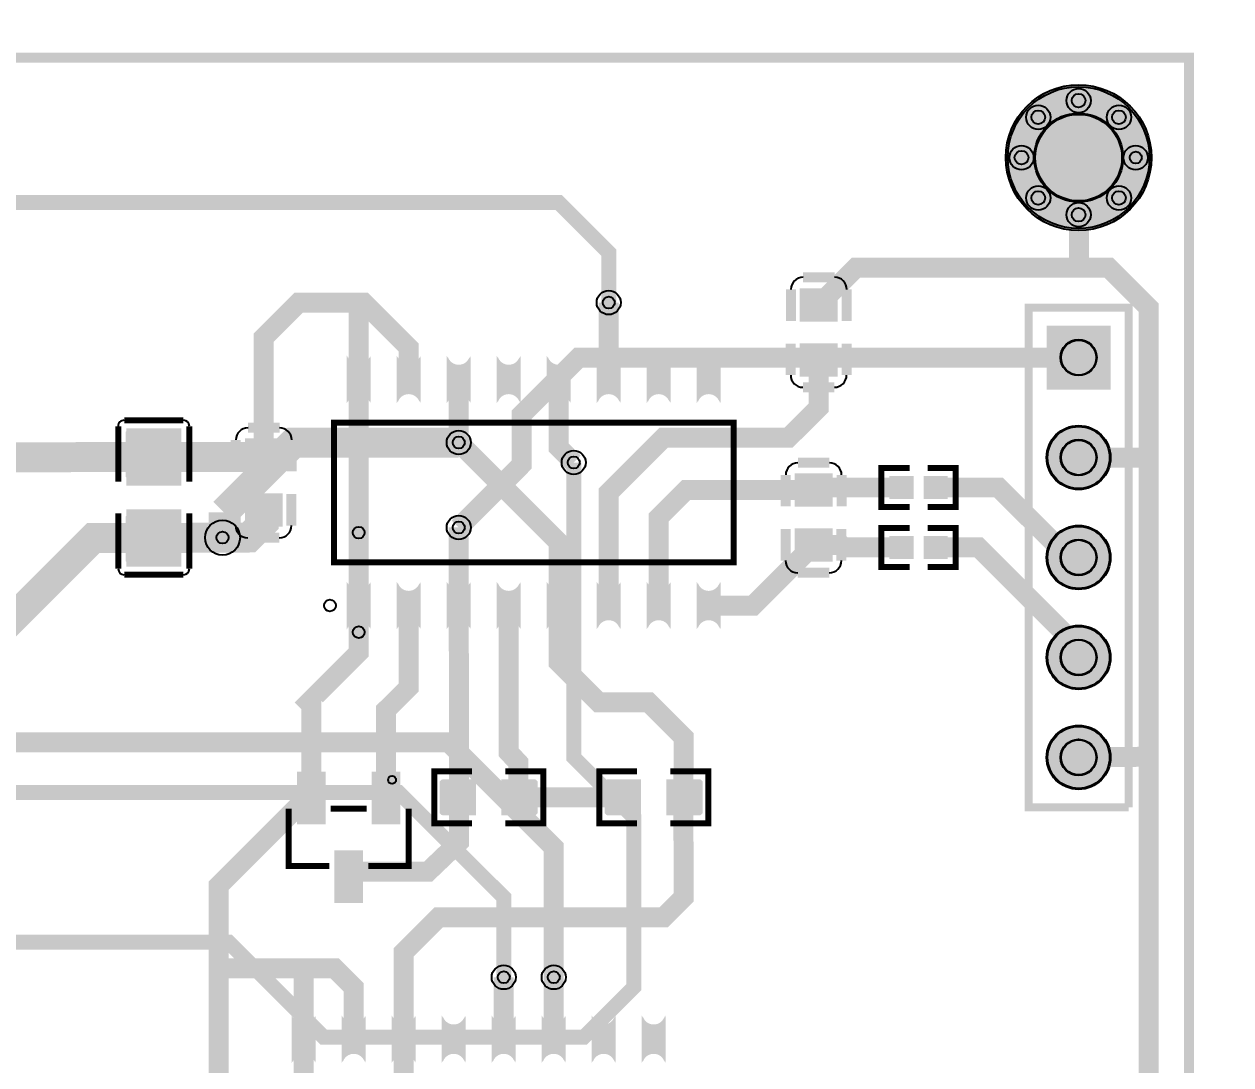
# Model space of a CAD drawing. Extents: x -5 to 3167, y -1975 to 34.
# Drawn here: x 1945 to 3152, y -1008 to 34 of the extents above; entities that cross this region are included whole.
import ezdxf

# ---------------------------------------------------------------- set-up
doc = ezdxf.new("R2010")
doc.units = 9
for name, color, linetype, true_color in [('BoardOutLine', 7, 'Continuous', 0xff00ff), ('BottomLayer', 7, 'Continuous', 0x0000ff), ('BottomSolderMaskLayer', 7, 'Continuous', 0xaa00ff), ('Document', 7, 'Continuous', 0xffffff), ('Hole', 7, 'Continuous', 0x222222), ('Multi-Layer', 7, 'Continuous', 0xc0c0c0), ('TopLayer', 7, 'Continuous', 0xff0000), ('TopPasteMaskLayer', 7, 'Continuous', 0x808080), ('TopSilkLayer', 7, 'Continuous', 0xffcc00), ('TopSolderMaskLayer', 7, 'Continuous', 0x800080)]:
    doc.layers.add(name, color=color, linetype=linetype, true_color=true_color)

msp = doc.modelspace()

# ---------------------------------------------------------------- hatches: boundary and pattern name
at = {"layer": 'BottomSolderMaskLayer'}
for points in [[(2927.134, -100, 1), (3072.866, -100, 1)], [(3032, -268.00000000000364), (3032, -332.00000000000364), (2968, -332.00000000000364), (2968, -268.00000000000364)], [(2968, -400, 1), (3032, -400, 1)], [(2968, -500, 1), (3032, -500, 1)], [(2968, -600, 1), (3032, -600, 1)], [(2968, -700, 1), (3032, -700, 1)]]:
    msp.add_hatch(color=256, dxfattribs=at).paths.add_polyline_path(points)
at = {"layer": 'Multi-Layer'}
for points in [[(2929.134, -100, 1), (3070.866, -100, 1)], [(2987.8935, -42.91000000000349, 1), (3012.1065, -42.91000000000349, 1)], [(2947.5435000000016, -59.650000000001455, 1), (2971.7565000000013, -59.650000000001455, 1)], [(3028.2434999999987, -59.650000000001455, 1), (3052.4564999999984, -59.650000000001455, 1)], [(2930.8035000000036, -100, 1), (2955.0165000000034, -100, 1)], [(3044.9834999999966, -100, 1), (3069.1964999999964, -100, 1)], [(2947.5435000000016, -140.35000000000582, 1), (2971.7565000000013, -140.35000000000582, 1)], [(3028.2434999999987, -140.35000000000582, 1), (3052.4564999999984, -140.35000000000582, 1)], [(2987.8935, -157.09000000000378, 1), (3012.1065, -157.09000000000378, 1)], [(3031, -269.00000000000364), (3031, -331.0000000000073), (2969, -331.0000000000073), (2969, -269.00000000000364)], [(2969, -400, 1), (3031, -400, 1)], [(2969, -500, 1), (3031, -500, 1)], [(2969, -600, 1), (3031, -600, 1)], [(2969, -700, 1), (3031, -700, 1)]]:
    msp.add_hatch(color=256, dxfattribs=at).paths.add_polyline_path(points)
at = {"layer": 'TopLayer'}
for points in [[(2757.716999999997, -231.69300000000294), (2757.716999999997, -263.18900000000576), (2722.282999999996, -263.18900000000576), (2722.282999999996, -231.69300000000294)], [(2757.716999999997, -286.81100000000515), (2757.716999999997, -318.3070000000007), (2722.282999999996, -318.3070000000007), (2722.282999999996, -286.81100000000515)], [(2291.0235, -298.583000000006, -0.7853981633974483), (2268.9765, -298.583000000006), (2268.9765, -345.2370000000046, -0.7853981633974483), (2291.0235, -345.2370000000046)], [(2341.0235, -298.583000000006, -0.7853981633974483), (2318.9765, -298.583000000006), (2318.9765, -345.2370000000046, -0.7853981633974483), (2341.0235, -345.2370000000046)], [(2391.0235, -298.583000000006, -0.7853981633974483), (2368.9765, -298.583000000006), (2368.9765, -345.2370000000046, -0.7853981633974483), (2391.0235, -345.2370000000046)], [(2441.0235, -298.583000000006, -0.7853981633974483), (2418.9765, -298.583000000006), (2418.9765, -345.2370000000046, -0.7853981633974483), (2441.0235, -345.2370000000046)], [(2491.0235, -298.583000000006, -0.7853981633974483), (2468.9765, -298.583000000006), (2468.9765, -345.2370000000046, -0.7853981633974483), (2491.0235, -345.2370000000046)], [(2541.0235, -298.583000000006, -0.7853981633974483), (2518.9765, -298.583000000006), (2518.9765, -345.2370000000046, -0.7853981633974483), (2541.0235, -345.2370000000046)], [(2591.0235, -298.583000000006, -0.7853981633974483), (2568.9765, -298.583000000006), (2568.9765, -345.2370000000046, -0.7853981633974483), (2591.0235, -345.2370000000046)], [(2641.0235, -298.583000000006, -0.7853981633974483), (2618.9765, -298.583000000006), (2618.9765, -345.2370000000046, -0.7853981633974483), (2641.0235, -345.2370000000046)], [(2101.574999999997, -427.2050000000054), (2048.4249999999956, -427.2050000000054), (2048.4249999999956, -371.69300000000294), (2101.574999999997, -371.69300000000294)], [(2167.282999999996, -413.18900000000576), (2167.282999999996, -381.69300000000294), (2202.716999999997, -381.69300000000294), (2202.716999999997, -413.18900000000576)], [(2717.282999999996, -448.18900000000576), (2717.282999999996, -416.69300000000294), (2752.716999999997, -416.69300000000294), (2752.716999999997, -448.18900000000576)], [(2834.0939999999973, -419.37000000000626), (2834.0939999999973, -440.63000000000466), (2811.824999999997, -440.63000000000466), (2811.824999999997, -419.37000000000626)], [(2845.9060000000027, -419.37000000000626), (2845.9060000000027, -440.63000000000466), (2868.175000000003, -440.63000000000466), (2868.175000000003, -419.37000000000626)], [(2167.282999999996, -468.3070000000007), (2167.282999999996, -436.81100000000515), (2202.716999999997, -436.81100000000515), (2202.716999999997, -468.3070000000007)], [(2101.574999999997, -452.7950000000019), (2048.4249999999956, -452.7950000000019), (2048.4249999999956, -508.3070000000007), (2101.574999999997, -508.3070000000007)], [(2717.282999999996, -503.3070000000007), (2717.282999999996, -471.81100000000515), (2752.716999999997, -471.81100000000515), (2752.716999999997, -503.3070000000007)], [(2834.0939999999973, -479.37000000000626), (2834.0939999999973, -500.63000000000466), (2811.824999999997, -500.63000000000466), (2811.824999999997, -479.37000000000626)], [(2845.9060000000027, -479.37000000000626), (2845.9060000000027, -500.63000000000466), (2868.175000000003, -500.63000000000466), (2868.175000000003, -479.37000000000626)], [(2291.0235, -524.7630000000063, -0.7853981633974483), (2268.9765, -524.7630000000063), (2268.9765, -571.4170000000013, -0.7853981633974483), (2291.0235, -571.4170000000013)], [(2341.0235, -524.7630000000063, -0.7853981633974483), (2318.9765, -524.7630000000063), (2318.9765, -571.4170000000013, -0.7853981633974483), (2341.0235, -571.4170000000013)], [(2391.0235, -524.7630000000063, -0.7853981633974483), (2368.9765, -524.7630000000063), (2368.9765, -571.4170000000013, -0.7853981633974483), (2391.0235, -571.4170000000013)], [(2441.0235, -524.7630000000063, -0.7853981633974483), (2418.9765, -524.7630000000063), (2418.9765, -571.4170000000013, -0.7853981633974483), (2441.0235, -571.4170000000013)], [(2491.0235, -524.7630000000063, -0.7853981633974483), (2468.9765, -524.7630000000063), (2468.9765, -571.4170000000013, -0.7853981633974483), (2491.0235, -571.4170000000013)], [(2541.0235, -524.7630000000063, -0.7853981633974483), (2518.9765, -524.7630000000063), (2518.9765, -571.4170000000013, -0.7853981633974483), (2541.0235, -571.4170000000013)], [(2591.0235, -524.7630000000063, -0.7853981633974483), (2568.9765, -524.7630000000063), (2568.9765, -571.4170000000013, -0.7853981633974483), (2591.0235, -571.4170000000013)], [(2641.0235, -524.7630000000063, -0.7853981633974483), (2618.9765, -524.7630000000063), (2618.9765, -571.4170000000013, -0.7853981633974483), (2641.0235, -571.4170000000013)], [(2218.8209999999963, -765.2360000000008), (2218.8209999999963, -716.0240000000049), (2246.3799999999974, -716.0240000000049), (2246.3799999999974, -765.2360000000008)], [(2293.6200000000026, -765.2360000000008), (2293.6200000000026, -716.0240000000049), (2321.1800000000003, -716.0240000000049), (2321.1800000000003, -765.2360000000008)], [(2396.220000000001, -722.992000000002), (2396.220000000001, -757.0080000000016), (2364.4689999999973, -757.0080000000016), (2364.4689999999973, -722.992000000002)], [(2423.779999999999, -722.992000000002), (2423.779999999999, -757.0080000000016), (2455.5310000000027, -757.0080000000016), (2455.5310000000027, -722.992000000002)], [(2561.220000000001, -722.992000000002), (2561.220000000001, -757.0080000000016), (2529.4689999999973, -757.0080000000016), (2529.4689999999973, -722.992000000002)], [(2588.779999999999, -722.992000000002), (2588.779999999999, -757.0080000000016), (2620.5310000000027, -757.0080000000016), (2620.5310000000027, -722.992000000002)], [(2256.2209999999977, -843.9760000000024), (2256.2209999999977, -794.7640000000029), (2283.779999999999, -794.7640000000029), (2283.779999999999, -843.9760000000024)], [(2236.0235, -958.583000000006, -0.7853981633974483), (2213.9765, -958.583000000006), (2213.9765, -1005.2370000000046, -0.7853981633974483), (2236.0235, -1005.2370000000046)], [(2286.0235, -958.583000000006, -0.7853981633974483), (2263.9765, -958.583000000006), (2263.9765, -1005.2370000000046, -0.7853981633974483), (2286.0235, -1005.2370000000046)], [(2336.0235, -958.583000000006, -0.7853981633974483), (2313.9765, -958.583000000006), (2313.9765, -1005.2370000000046, -0.7853981633974483), (2336.0235, -1005.2370000000046)], [(2386.0235, -958.583000000006, -0.7853981633974483), (2363.9765, -958.583000000006), (2363.9765, -1005.2370000000046, -0.7853981633974483), (2386.0235, -1005.2370000000046)], [(2436.0235, -958.583000000006, -0.7853981633974483), (2413.9765, -958.583000000006), (2413.9765, -1005.2370000000046, -0.7853981633974483), (2436.0235, -1005.2370000000046)], [(2486.0235, -958.583000000006, -0.7853981633974483), (2463.9765, -958.583000000006), (2463.9765, -1005.2370000000046, -0.7853981633974483), (2486.0235, -1005.2370000000046)], [(2536.0235, -958.583000000006, -0.7853981633974483), (2513.9765, -958.583000000006), (2513.9765, -1005.2370000000046, -0.7853981633974483), (2536.0235, -1005.2370000000046)], [(2586.0235, -958.583000000006, -0.7853981633974483), (2563.9765, -958.583000000006), (2563.9765, -1005.2370000000046, -0.7853981633974483), (2586.0235, -1005.2370000000046)]]:
    msp.add_hatch(color=256, dxfattribs=at).paths.add_polyline_path(points)
at = {"layer": 'TopPasteMaskLayer'}
for points in [[(2757.716999999997, -231.69300000000294), (2757.716999999997, -263.18900000000576), (2722.282999999996, -263.18900000000576), (2722.282999999996, -231.69300000000294)], [(2757.716999999997, -286.81100000000515), (2757.716999999997, -318.3070000000007), (2722.282999999996, -318.3070000000007), (2722.282999999996, -286.81100000000515)], [(2291.0235, -298.583000000006, -0.7853981633974483), (2268.9765, -298.583000000006), (2268.9765, -345.2370000000046, -0.7853981633974483), (2291.0235, -345.2370000000046)], [(2341.0235, -298.583000000006, -0.7853981633974483), (2318.9765, -298.583000000006), (2318.9765, -345.2370000000046, -0.7853981633974483), (2341.0235, -345.2370000000046)], [(2391.0235, -298.583000000006, -0.7853981633974483), (2368.9765, -298.583000000006), (2368.9765, -345.2370000000046, -0.7853981633974483), (2391.0235, -345.2370000000046)], [(2441.0235, -298.583000000006, -0.7853981633974483), (2418.9765, -298.583000000006), (2418.9765, -345.2370000000046, -0.7853981633974483), (2441.0235, -345.2370000000046)], [(2491.0235, -298.583000000006, -0.7853981633974483), (2468.9765, -298.583000000006), (2468.9765, -345.2370000000046, -0.7853981633974483), (2491.0235, -345.2370000000046)], [(2541.0235, -298.583000000006, -0.7853981633974483), (2518.9765, -298.583000000006), (2518.9765, -345.2370000000046, -0.7853981633974483), (2541.0235, -345.2370000000046)], [(2591.0235, -298.583000000006, -0.7853981633974483), (2568.9765, -298.583000000006), (2568.9765, -345.2370000000046, -0.7853981633974483), (2591.0235, -345.2370000000046)], [(2641.0235, -298.583000000006, -0.7853981633974483), (2618.9765, -298.583000000006), (2618.9765, -345.2370000000046, -0.7853981633974483), (2641.0235, -345.2370000000046)], [(2099.407999999996, -421.3000000000029), (2082.8740000000034, -421.29900000000634), (2082.8740000000034, -403.7800000000025), (2065.158000000003, -403.7800000000025), (2065.158000000003, -421.1020000000026), (2049.0149999999994, -421.3000000000029), (2047.046000000002, -419.3310000000056), (2047.046000000002, -374.05600000000413), (2049.0149999999994, -372.0870000000032), (2099.407999999996, -372.0870000000032), (2101.3770000000004, -374.05600000000413), (2101.3770000000004, -419.3310000000056)], [(2167.282999999996, -413.18900000000576), (2167.282999999996, -381.69300000000294), (2202.716999999997, -381.69300000000294), (2202.716999999997, -413.18900000000576)], [(2717.282999999996, -448.18900000000576), (2717.282999999996, -416.69300000000294), (2752.716999999997, -416.69300000000294), (2752.716999999997, -448.18900000000576)], [(2834.6849999999977, -420.94500000000335), (2834.6849999999977, -439.05500000000393), (2833.1100000000006, -440.63000000000466), (2813.4000000000015, -440.63000000000466), (2811.824999999997, -439.05500000000393), (2811.824999999997, -420.94500000000335), (2813.4000000000015, -419.37000000000626), (2833.1100000000006, -419.37000000000626)], [(2845.3150000000023, -420.94500000000335), (2845.3150000000023, -439.05500000000393), (2846.8899999999994, -440.63000000000466), (2866.5999999999985, -440.63000000000466), (2868.175000000003, -439.05500000000393), (2868.175000000003, -420.94500000000335), (2866.5999999999985, -419.37000000000626), (2846.8899999999994, -419.37000000000626)], [(2167.282999999996, -468.3070000000007), (2167.282999999996, -436.81100000000515), (2202.716999999997, -436.81100000000515), (2202.716999999997, -468.3070000000007)], [(2099.407999999996, -505.94600000000355), (2049.0149999999994, -505.94600000000355), (2047.046000000002, -503.9770000000026), (2047.046000000002, -458.70100000000093), (2049.0149999999994, -456.7330000000002), (2065.158000000003, -456.5350000000035), (2065.158000000003, -474.25200000000405), (2082.8740000000034, -474.25200000000405), (2082.8740000000034, -456.9290000000037), (2099.407999999996, -456.7330000000002), (2101.3770000000004, -458.70100000000093), (2101.3770000000004, -503.9770000000026)], [(2717.282999999996, -503.3070000000007), (2717.282999999996, -471.81100000000515), (2752.716999999997, -471.81100000000515), (2752.716999999997, -503.3070000000007)], [(2834.6849999999977, -480.94500000000335), (2834.6849999999977, -499.05500000000393), (2833.1100000000006, -500.63000000000466), (2813.4000000000015, -500.63000000000466), (2811.824999999997, -499.05500000000393), (2811.824999999997, -480.94500000000335), (2813.4000000000015, -479.37000000000626), (2833.1100000000006, -479.37000000000626)], [(2845.3150000000023, -480.94500000000335), (2845.3150000000023, -499.05500000000393), (2846.8899999999994, -500.63000000000466), (2866.5999999999985, -500.63000000000466), (2868.175000000003, -499.05500000000393), (2868.175000000003, -480.94500000000335), (2866.5999999999985, -479.37000000000626), (2846.8899999999994, -479.37000000000626)], [(2291.0235, -524.7630000000063, -0.7853981633974483), (2268.9765, -524.7630000000063), (2268.9765, -571.4170000000013, -0.7853981633974483), (2291.0235, -571.4170000000013)], [(2341.0235, -524.7630000000063, -0.7853981633974483), (2318.9765, -524.7630000000063), (2318.9765, -571.4170000000013, -0.7853981633974483), (2341.0235, -571.4170000000013)], [(2391.0235, -524.7630000000063, -0.7853981633974483), (2368.9765, -524.7630000000063), (2368.9765, -571.4170000000013, -0.7853981633974483), (2391.0235, -571.4170000000013)], [(2441.0235, -524.7630000000063, -0.7853981633974483), (2418.9765, -524.7630000000063), (2418.9765, -571.4170000000013, -0.7853981633974483), (2441.0235, -571.4170000000013)], [(2491.0235, -524.7630000000063, -0.7853981633974483), (2468.9765, -524.7630000000063), (2468.9765, -571.4170000000013, -0.7853981633974483), (2491.0235, -571.4170000000013)], [(2541.0235, -524.7630000000063, -0.7853981633974483), (2518.9765, -524.7630000000063), (2518.9765, -571.4170000000013, -0.7853981633974483), (2541.0235, -571.4170000000013)], [(2591.0235, -524.7630000000063, -0.7853981633974483), (2568.9765, -524.7630000000063), (2568.9765, -571.4170000000013, -0.7853981633974483), (2591.0235, -571.4170000000013)], [(2641.0235, -524.7630000000063, -0.7853981633974483), (2618.9765, -524.7630000000063), (2618.9765, -571.4170000000013, -0.7853981633974483), (2641.0235, -571.4170000000013)], [(2218.8209999999963, -765.2360000000008), (2218.8209999999963, -716.0240000000049), (2246.3799999999974, -716.0240000000049), (2246.3799999999974, -765.2360000000008)], [(2293.6200000000026, -765.2360000000008), (2293.6200000000026, -716.0240000000049), (2321.1800000000003, -716.0240000000049), (2321.1800000000003, -765.2360000000008)], [(2362.9519999999975, -757.7160000000003), (2394.4479999999967, -757.7160000000003), (2396.4170000000013, -755.747000000003), (2396.4170000000013, -746.7720000000045), (2381.8499999999985, -746.7720000000045), (2381.8499999999985, -733.7800000000025), (2396.4170000000013, -733.7800000000025), (2396.4170000000013, -724.2510000000002), (2394.4479999999967, -722.2830000000031), (2362.9519999999975, -722.2830000000031), (2360.9839999999967, -724.2510000000002), (2360.9839999999967, -755.747000000003)], [(2423.975999999995, -755.747000000003), (2423.975999999995, -746.7720000000045), (2438.9360000000015, -746.7720000000045), (2438.9360000000015, -733.7800000000025), (2423.975999999995, -733.7800000000025), (2423.975999999995, -724.2510000000002), (2425.944000000003, -722.2830000000031), (2457.046000000002, -722.2830000000031), (2459.0149999999994, -724.2510000000002), (2459.0149999999994, -755.747000000003), (2457.046000000002, -757.7160000000003), (2425.944000000003, -757.7160000000003)], [(2527.9519999999975, -757.7160000000003), (2559.4479999999967, -757.7160000000003), (2561.4170000000013, -755.747000000003), (2561.4170000000013, -746.7720000000045), (2546.8499999999985, -746.7720000000045), (2546.8499999999985, -733.7800000000025), (2561.4170000000013, -733.7800000000025), (2561.4170000000013, -724.2510000000002), (2559.4479999999967, -722.2830000000031), (2527.9519999999975, -722.2830000000031), (2525.9839999999967, -724.2510000000002), (2525.9839999999967, -755.747000000003)], [(2588.975999999995, -755.747000000003), (2588.975999999995, -746.7720000000045), (2603.9360000000015, -746.7720000000045), (2603.9360000000015, -733.7800000000025), (2588.975999999995, -733.7800000000025), (2588.975999999995, -724.2510000000002), (2590.944000000003, -722.2830000000031), (2622.046000000002, -722.2830000000031), (2624.0149999999994, -724.2510000000002), (2624.0149999999994, -755.747000000003), (2622.046000000002, -757.7160000000003), (2590.944000000003, -757.7160000000003)], [(2256.2209999999977, -843.9760000000024), (2256.2209999999977, -794.7640000000029), (2283.779999999999, -794.7640000000029), (2283.779999999999, -843.9760000000024)], [(2236.0235, -958.583000000006, -0.7853981633974483), (2213.9765, -958.583000000006), (2213.9765, -1005.2370000000046, -0.7853981633974483), (2236.0235, -1005.2370000000046)], [(2286.0235, -958.583000000006, -0.7853981633974483), (2263.9765, -958.583000000006), (2263.9765, -1005.2370000000046, -0.7853981633974483), (2286.0235, -1005.2370000000046)], [(2336.0235, -958.583000000006, -0.7853981633974483), (2313.9765, -958.583000000006), (2313.9765, -1005.2370000000046, -0.7853981633974483), (2336.0235, -1005.2370000000046)], [(2386.0235, -958.583000000006, -0.7853981633974483), (2363.9765, -958.583000000006), (2363.9765, -1005.2370000000046, -0.7853981633974483), (2386.0235, -1005.2370000000046)], [(2436.0235, -958.583000000006, -0.7853981633974483), (2413.9765, -958.583000000006), (2413.9765, -1005.2370000000046, -0.7853981633974483), (2436.0235, -1005.2370000000046)], [(2486.0235, -958.583000000006, -0.7853981633974483), (2463.9765, -958.583000000006), (2463.9765, -1005.2370000000046, -0.7853981633974483), (2486.0235, -1005.2370000000046)], [(2536.0235, -958.583000000006, -0.7853981633974483), (2513.9765, -958.583000000006), (2513.9765, -1005.2370000000046, -0.7853981633974483), (2536.0235, -1005.2370000000046)], [(2586.0235, -958.583000000006, -0.7853981633974483), (2563.9765, -958.583000000006), (2563.9765, -1005.2370000000046, -0.7853981633974483), (2586.0235, -1005.2370000000046)]]:
    msp.add_hatch(color=256, dxfattribs=at).paths.add_polyline_path(points)
at = {"layer": 'TopSolderMaskLayer'}
for points in [[(2927.134, -100, 1), (3072.866, -100, 1)], [(2758.842031750057, -230.8041675556742), (2758.842031750057, -264.07794533344713), (2721.157968249936, -264.07794533344713), (2721.157968249936, -230.8041675556742)], [(3032, -268.00000000000364), (3032, -332.00000000000364), (2968, -332.00000000000364), (2968, -268.00000000000364)], [(2758.842031750057, -285.92205466656014), (2758.842031750057, -319.19583244433306), (2721.157968249936, -319.19583244433306), (2721.157968249936, -285.92205466656014)], [(2292.0235, -297.9039123593575, -0.7853981633974483), (2267.9765, -297.9039123593575), (2267.9765, -345.9160876406495, -0.7853981633974483), (2292.0235, -345.9160876406495)], [(2342.0235, -297.9039123593575, -0.7853981633974483), (2317.9765, -297.9039123593575), (2317.9765, -345.9160876406495, -0.7853981633974483), (2342.0235, -345.9160876406495)], [(2392.0235, -297.9039123593575, -0.7853981633974483), (2367.9765, -297.9039123593575), (2367.9765, -345.9160876406495, -0.7853981633974483), (2392.0235, -345.9160876406495)], [(2442.0235, -297.9039123593575, -0.7853981633974483), (2417.9765, -297.9039123593575), (2417.9765, -345.9160876406495, -0.7853981633974483), (2442.0235, -345.9160876406495)], [(2492.0235, -297.9039123593575, -0.7853981633974483), (2467.9765, -297.9039123593575), (2467.9765, -345.9160876406495, -0.7853981633974483), (2492.0235, -345.9160876406495)], [(2542.0235, -297.9039123593575, -0.7853981633974483), (2517.9765, -297.9039123593575), (2517.9765, -345.9160876406495, -0.7853981633974483), (2542.0235, -345.9160876406495)], [(2592.0235, -297.9039123593575, -0.7853981633974483), (2567.9765, -297.9039123593575), (2567.9765, -345.9160876406495, -0.7853981633974483), (2592.0235, -345.9160876406495)], [(2642.0235, -297.9039123593575, -0.7853981633974483), (2617.9765, -297.9039123593575), (2617.9765, -345.9160876406495, -0.7853981633974483), (2642.0235, -345.9160876406495)], [(2102.5324506413017, -428.24940263406097), (2047.467549358691, -428.24940263406097), (2047.467549358691, -370.6485221072471), (2102.5324506413017, -370.6485221072471)], [(2968, -400, 1), (3032, -400, 1)], [(2166.157968249936, -414.07794533344713), (2166.157968249936, -380.8041675556742), (2203.842031750057, -380.8041675556742), (2203.842031750057, -414.07794533344713)], [(2716.157968249936, -449.07794533344713), (2716.157968249936, -415.8041675556742), (2753.842031750057, -415.8041675556742), (2753.842031750057, -449.07794533344713)], [(2835.0939101930853, -418.37000000000626), (2835.0939101930853, -441.630000000001), (2810.824999999997, -441.630000000001), (2810.824999999997, -418.37000000000626)], [(2844.9060898069147, -418.37000000000626), (2844.9060898069147, -441.630000000001), (2869.175000000003, -441.630000000001), (2869.175000000003, -418.37000000000626)], [(2166.157968249936, -469.19583244433306), (2166.157968249936, -435.92205466656014), (2203.842031750057, -435.92205466656014), (2203.842031750057, -469.19583244433306)], [(2102.5324506413017, -451.7505973659463), (2047.467549358691, -451.7505973659463), (2047.467549358691, -509.3514778927565), (2102.5324506413017, -509.3514778927565)], [(2968, -500, 1), (3032, -500, 1)], [(2716.157968249936, -504.19583244433306), (2716.157968249936, -470.92205466656014), (2753.842031750057, -470.92205466656014), (2753.842031750057, -504.19583244433306)], [(2835.0939101930853, -478.37000000000626), (2835.0939101930853, -501.630000000001), (2810.824999999997, -501.630000000001), (2810.824999999997, -478.37000000000626)], [(2844.9060898069147, -478.37000000000626), (2844.9060898069147, -501.630000000001), (2869.175000000003, -501.630000000001), (2869.175000000003, -478.37000000000626)], [(2292.0235, -524.0839123593578, -0.7853981633974483), (2267.9765, -524.0839123593578), (2267.9765, -572.0960876406498, -0.7853981633974483), (2292.0235, -572.0960876406498)], [(2342.0235, -524.0839123593578, -0.7853981633974483), (2317.9765, -524.0839123593578), (2317.9765, -572.0960876406498, -0.7853981633974483), (2342.0235, -572.0960876406498)], [(2392.0235, -524.0839123593578, -0.7853981633974483), (2367.9765, -524.0839123593578), (2367.9765, -572.0960876406498, -0.7853981633974483), (2392.0235, -572.0960876406498)], [(2442.0235, -524.0839123593578, -0.7853981633974483), (2417.9765, -524.0839123593578), (2417.9765, -572.0960876406498, -0.7853981633974483), (2442.0235, -572.0960876406498)], [(2492.0235, -524.0839123593578, -0.7853981633974483), (2467.9765, -524.0839123593578), (2467.9765, -572.0960876406498, -0.7853981633974483), (2492.0235, -572.0960876406498)], [(2542.0235, -524.0839123593578, -0.7853981633974483), (2517.9765, -524.0839123593578), (2517.9765, -572.0960876406498, -0.7853981633974483), (2542.0235, -572.0960876406498)], [(2592.0235, -524.0839123593578, -0.7853981633974483), (2567.9765, -524.0839123593578), (2567.9765, -572.0960876406498, -0.7853981633974483), (2592.0235, -572.0960876406498)], [(2642.0235, -524.0839123593578, -0.7853981633974483), (2617.9765, -524.0839123593578), (2617.9765, -572.0960876406498, -0.7853981633974483), (2642.0235, -572.0960876406498)], [(2968, -600, 1), (3032, -600, 1)], [(2968, -700, 1), (3032, -700, 1)], [(2218.261026009386, -767.0216961428232), (2218.261026009386, -714.2383038571861), (2246.9400146302796, -714.2383038571861), (2246.9400146302796, -767.0216961428232)], [(2293.0599853697204, -767.0216961428232), (2293.0599853697204, -714.2383038571861), (2321.7400146302825, -714.2383038571861), (2321.7400146302825, -767.0216961428232)], [(2397.2202834556374, -721.992000000002), (2397.2202834556374, -758.0080000000016), (2363.469283455641, -758.0080000000016), (2363.469283455641, -721.992000000002)], [(2422.7797165443626, -721.992000000002), (2422.7797165443626, -758.0080000000016), (2456.530716544359, -758.0080000000016), (2456.530716544359, -721.992000000002)], [(2562.2202834556374, -721.992000000002), (2562.2202834556374, -758.0080000000016), (2528.469283455641, -758.0080000000016), (2528.469283455641, -721.992000000002)], [(2587.7797165443626, -721.992000000002), (2587.7797165443626, -758.0080000000016), (2621.530716544359, -758.0080000000016), (2621.530716544359, -721.992000000002)], [(2255.6610260093876, -845.7616961428248), (2255.6610260093876, -792.9783038571841), (2284.340014630281, -792.9783038571841), (2284.340014630281, -845.7616961428248)], [(2237.0235, -957.9039123593575, -0.7853981633974483), (2212.9765, -957.9039123593575), (2212.9765, -1005.9160876406495, -0.7853981633974483), (2237.0235, -1005.9160876406495)], [(2287.0235, -957.9039123593575, -0.7853981633974483), (2262.9765, -957.9039123593575), (2262.9765, -1005.9160876406495, -0.7853981633974483), (2287.0235, -1005.9160876406495)], [(2337.0235, -957.9039123593575, -0.7853981633974483), (2312.9765, -957.9039123593575), (2312.9765, -1005.9160876406495, -0.7853981633974483), (2337.0235, -1005.9160876406495)], [(2387.0235, -957.9039123593575, -0.7853981633974483), (2362.9765, -957.9039123593575), (2362.9765, -1005.9160876406495, -0.7853981633974483), (2387.0235, -1005.9160876406495)], [(2437.0235, -957.9039123593575, -0.7853981633974483), (2412.9765, -957.9039123593575), (2412.9765, -1005.9160876406495, -0.7853981633974483), (2437.0235, -1005.9160876406495)], [(2487.0235, -957.9039123593575, -0.7853981633974483), (2462.9765, -957.9039123593575), (2462.9765, -1005.9160876406495, -0.7853981633974483), (2487.0235, -1005.9160876406495)], [(2537.0235, -957.9039123593575, -0.7853981633974483), (2512.9765, -957.9039123593575), (2512.9765, -1005.9160876406495, -0.7853981633974483), (2537.0235, -1005.9160876406495)], [(2587.0235, -957.9039123593575, -0.7853981633974483), (2562.9765, -957.9039123593575), (2562.9765, -1005.9160876406495, -0.7853981633974483), (2587.0235, -1005.9160876406495)]]:
    msp.add_hatch(color=256, dxfattribs=at).paths.add_polyline_path(points)

# ---------------------------------------------------------------- linework, layer by layer
at = {"layer": 'BoardOutLine', "const_width": 10}
msp.add_lwpolyline([(0, 0), (3110.230000000003, 0), (3110.230000000003, -1929.130000000001), (0, -1929.130000000001), (0, 0)], close=True, dxfattribs=at)
at = {"layer": 'BottomLayer'}
for points, const_width in [([(1280, -650), (1785, -145), (2480, -145), (2530, -195), (2530, -245)], 15), ([(2380.040000000001, -470.0300000000025), (2443.040000000001, -406.93000000000393), (2443.040000000001, -356.93000000000393), (2500.040000000001, -300.0300000000025), (3000.040000000001, -300.0300000000025)], 20), ([(2145.040000000001, -454.96000000000276), (2215, -385), (2380, -385)], 30), ([(2425.040000000001, -920.0300000000025), (2425.040000000001, -840.0300000000025), (2320.040000000001, -735.0300000000025), (1145.0400000000009, -735.0300000000025), (1085, -674.9890000000014), (1085, -385)], 15), ([(2380, -385), (2215, -385), (2145.040000000001, -454.96000000000276)], 20), ([(320, -885), (2150, -885), (2245, -980), (2505, -980), (2555, -930), (2555, -760), (2495, -700), (2495, -405)], 15), ([(2143.7609999999986, -480.1680000000051), (2145.040000000001, -478.88900000000285), (2145.040000000001, -454.96000000000276)], 30), ([(1230, -685), (2369.9979999999996, -685), (2474.998999999996, -790.0010000000038), (2474.998999999996, -920.0010000000038)], 20)]:
    msp.add_lwpolyline(points, dxfattribs=dict(at, const_width=const_width))
at = {"layer": 'BottomSolderMaskLayer'}
for centre, radius in [((3000, -100), 72.866), ((3000, -100), 44.52922222222223), ((3000, -300), 18.064516129032256), ((3000, -400), 32), ((3000, -400), 18.064516129032256), ((3000, -500), 32), ((3000, -500), 18.064516129032256), ((3000, -600), 32), ((3000, -600), 18.064516129032256), ((3000, -700), 32), ((3000, -700), 18.064516129032256)]:
    msp.add_circle(centre, radius, dxfattribs=at)
at = {"layer": 'Document'}
for centre, radius in [((2280, -574.760000000002), 5.91), ((2313.3099999999977, -722.5200000000004), 3.9400000000000004)]:
    msp.add_circle(centre, radius, dxfattribs=at)
at = {"layer": 'Hole'}
for centre in [(2530, -245), (2380, -385), (2495, -405), (2380, -470), (2143.7599999999948, -480.17000000000553), (2425, -920), (2475, -920)]:
    msp.add_circle(centre, 6, dxfattribs=at)
at = {"layer": 'Multi-Layer'}
for centre, radius in [((3000, -100), 70.866), ((3000, -42.91000000000349), 12.1065), ((3000, -42.91100000000006), 6.89), ((2959.6500000000015, -59.650000000001455), 12.1065), ((3040.3499999999985, -59.650000000001455), 12.1065), ((2959.6500000000015, -59.650000000001455), 6.89), ((3000, -100), 43.307), ((3040.3499999999985, -59.650000000001455), 6.89), ((2942.9100000000035, -100), 12.1065), ((2942.907999999996, -100), 6.89), ((3057.0899999999965, -100), 12.1065), ((3057.091999999997, -100), 6.0040000000000004), ((2959.6500000000015, -140.35000000000582), 12.1065), ((3040.3499999999985, -140.35000000000582), 12.1065), ((2959.6500000000015, -140.35000000000582), 6.89), ((3040.3499999999985, -140.35000000000582), 6.89), ((3000, -157.09000000000378), 12.1065), ((3000, -157.08900000000358), 6.89), ((2530, -245), 12), ((3000, -300), 17.5), ((2380, -385), 12), ((3000, -400), 31), ((3000, -400), 17.5), ((2495, -405), 12), ((2380, -470), 12), ((2143.7599999999948, -480.17000000000553), 17.5), ((3000, -500), 31), ((3000, -500), 17.5), ((3000, -600), 31), ((3000, -600), 17.5), ((3000, -700), 31), ((3000, -700), 17.5), ((2425, -920), 12), ((2475, -920), 12)]:
    msp.add_circle(centre, radius, dxfattribs=at)
at = {"layer": 'TopLayer'}
for points, const_width in [([(3000, -100), (3000, -90.00200000000041), (2999.998999999996, -90.00100000000384)], 20), ([(3000.4400000000023, -210.03000000000247), (3000.040000000001, -90.03000000000247)], 20), ([(2740, -247.44000000000233), (2777.4400000000023, -210), (3030, -210), (3070, -250), (3070, -1445), (3010, -1505), (3000, -1505)], 20), ([(2185, -397.4400000000023), (2185, -280), (2220, -245), (2285, -245), (2330, -290), (2330, -321.9100000000035)], 20), ([(2280, -321.9100000000035), (2280, -245)], 20), ([(2530, -321.9100000000035), (2530, -245)], 20), ([(2740, -302.56000000000495), (2740, -350), (2710, -380), (2585, -380), (2530, -435), (2530, -548.0900000000038)], 20), ([(2280, -321.9100000000035), (2280, -548.0900000000038)], 20), ([(2380, -321.9100000000035), (2380, -385)], 20), ([(2480, -321.9100000000035), (2480, -390), (2495, -405)], 20), ([(2075.040000000001, -399.43000000000393), (1855.0400000000009, -400.0300000000025)], 30), ([(2185, -397.4400000000023), (2182.989999999998, -399.45000000000437), (2075, -399.45000000000437)], 30), ([(2380, -385), (2380, -385), (2480, -485), (2480, -548.0900000000038)], 20), ([(3000.040000000001, -400.0300000000025), (3070.040000000001, -400.3300000000054)], 20), ([(2734.998999999996, -432.4390000000021), (2737.4379999999946, -430), (2822.959999999999, -430)], 20), ([(2999.998999999996, -500.00100000000384), (2989.998999999996, -500.00100000000384), (2919.9979999999996, -430), (2857.0399999999936, -430)], 20), ([(2735, -432.4400000000023), (2607.5599999999977, -432.4400000000023), (2580, -460), (2580, -548.0900000000038)], 20), ([(2143.7609999999986, -480.1680000000051), (2170.040000000001, -480.0300000000025), (2185.040000000001, -465.0300000000025), (2185.040000000001, -452.5300000000025)], 30), ([(1870.0400000000009, -625.0300000000025), (2014.5199999999968, -480.5500000000029), (2075, -480.5500000000029)], 30), ([(2075.040000000001, -480.5300000000061), (2143.7609999999986, -480.1680000000051)], 30), ([(2380, -548.0900000000038), (2380, -470)], 20), ([(2735, -487.56000000000495), (2674.470000000001, -548.0900000000038), (2630, -548.0900000000038)], 20), ([(2822.959999999999, -490), (2765.0009999999966, -490), (2762.5599999999977, -487.5590000000011), (2734.998999999996, -487.5590000000011)], 20), ([(2999.998999999996, -600.0010000000038), (2999.998999999996, -590.0010000000038), (2899.9979999999996, -490), (2857.0399999999936, -490)], 20), ([(2280, -548.0900000000038), (2280, -595), (2230, -645), (2232.5999999999985, -647.6000000000058), (2232.5999999999985, -735.6300000000047)], 20), ([(2307.399999999994, -735.6300000000047), (2307.399999999994, -652.6000000000058), (2330, -630), (2330, -548.0900000000038)], 20), ([(2380.040000000001, -548.1300000000047), (2380.340000000004, -740.0300000000025)], 20), ([(2430.040000000001, -548.1300000000047), (2430.040000000001, -695.0300000000025), (2439.6399999999994, -705.3300000000054), (2439.6399999999994, -740.0300000000025)], 20), ([(2604.6399999999994, -740.0300000000025), (2605.040000000001, -680.0300000000025), (2570.040000000001, -645.0300000000025), (2520.040000000001, -645.0300000000025), (2480.040000000001, -605.0300000000025), (2480.040000000001, -548.1300000000047)], 20), ([(3000.040000000001, -700.0300000000025), (3070.040000000001, -699.3300000000017)], 20), ([(2232.5999999999985, -735.6300000000047), (2140, -828.2300000000032), (2140, -945)], 20), ([(2380.340000000004, -740.0300000000025), (2380.340000000004, -784.6300000000047), (2349.3399999999965, -814.3300000000017), (2270.040000000001, -814.3300000000017)], 20), ([(2604.6399999999994, -740.0300000000025), (2605.040000000001, -840.0300000000025), (2585.040000000001, -860.0300000000025), (2360.040000000001, -860.0300000000025), (2325.040000000001, -895.0300000000025), (2325.040000000001, -981.9300000000039)], 20), ([(2536.959999999999, -740), (2439.659999999996, -740)], 20), ([(2275, -981.9100000000035), (2275, -930), (2256.1630000000005, -911.1630000000041), (2140, -911.1630000000041)], 20), ([(2225.040000000001, -981.9300000000039), (2224.9400000000023, -911.1300000000047)], 20), ([(2425, -981.9100000000035), (2425, -920)], 20), ([(2475, -981.9100000000035), (2475, -920)], 20), ([(2140, -1067.4400000000023), (2140, -945)], 20), ([(2225, -981.9100000000035), (2225, -1208.0900000000038)], 20), ([(2336.379000000001, -1056.3790000000045), (2325, -1045), (2325, -981.9100000000035)], 20)]:
    msp.add_lwpolyline(points, dxfattribs=dict(at, const_width=const_width))
at = {"layer": 'TopSilkLayer'}
for points, const_width in [([(2755.9689999999973, -219.66700000000128), (2724.474000000002, -219.66700000000128)], 10), ([(2712.277000000002, -263.3610000000008), (2712.277000000002, -231.86500000000524)], 10), ([(2768.1670000000013, -263.3610000000008), (2768.1670000000013, -231.86500000000524)], 10), ([(3050, -325), (3050, -250), (2950, -250), (2950, -750), (3050, -750)], 8), ([(2712.046000000002, -286.03399999999965), (2712.046000000002, -317.52900000000227)], 10), ([(2767.938000000002, -286.03399999999965), (2767.938000000002, -317.52900000000227)], 10), ([(2755.7390000000014, -329.7250000000058), (2724.2419999999984, -329.7250000000058)], 10), ([(3050, -750), (3050, -325)], 7.9921), ([(2104.574999999997, -362.6929999999993), (2045.425000000003, -362.6929999999993)], 6), ([(2039.425000000003, -368.6930000000066), (2039.425000000003, -424.20500000000175)], 6), ([(2110.574999999997, -424.20500000000175), (2110.574999999997, -368.6930000000066)], 6), ([(2169.2609999999986, -370.27500000000146), (2200.7580000000016, -370.27500000000146)], 10), ([(2157.061999999998, -413.96600000000035), (2157.061999999998, -382.47100000000137)], 10), ([(2212.953999999998, -413.96600000000035), (2212.953999999998, -382.47100000000137)], 10), ([(2719.2609999999986, -405.27500000000146), (2750.7580000000016, -405.27500000000146)], 10), ([(2831.0939999999973, -410.3700000000026), (2802.824999999997, -410.3700000000026), (2802.824999999997, -449.63000000000466), (2831.0939999999973, -449.63000000000466)], 6), ([(2848.9059999999954, -410.3700000000026), (2877.1749999999956, -410.3700000000026), (2877.1749999999956, -449.63000000000466), (2848.9059999999954, -449.63000000000466)], 6), ([(2707.061999999998, -448.96600000000035), (2707.061999999998, -417.47100000000137)], 10), ([(2762.953999999998, -448.96600000000035), (2762.953999999998, -417.47100000000137)], 10), ([(2156.8329999999987, -436.63900000000285), (2156.8329999999987, -468.13500000000204)], 10), ([(2212.722999999998, -436.63900000000285), (2212.722999999998, -468.13500000000204)], 10), ([(2039.425000000003, -511.30700000000434), (2039.425000000003, -455.79500000000553)], 6), ([(2110.574999999997, -455.79500000000553), (2110.574999999997, -511.30700000000434)], 6), ([(2706.8329999999987, -471.63900000000285), (2706.8329999999987, -503.13500000000204)], 10), ([(2762.722999999998, -471.63900000000285), (2762.722999999998, -503.13500000000204)], 10), ([(2831.0939999999973, -470.3700000000026), (2802.824999999997, -470.3700000000026), (2802.824999999997, -509.63000000000466), (2831.0939999999973, -509.63000000000466)], 6), ([(2848.9059999999954, -470.3700000000026), (2877.1749999999956, -470.3700000000026), (2877.1749999999956, -509.63000000000466), (2848.9059999999954, -509.63000000000466)], 6), ([(2169.0310000000027, -480.33300000000236), (2200.525999999998, -480.33300000000236)], 10), ([(2104.574999999997, -517.3070000000007), (2045.425000000003, -517.3070000000007)], 6), ([(2719.0310000000027, -515.3330000000024), (2750.525999999998, -515.3330000000024)], 10), ([(2393.220000000001, -713.9920000000056), (2355.4689999999973, -713.9920000000056), (2355.4689999999973, -766.0080000000016), (2393.220000000001, -766.0080000000016)], 6), ([(2426.779999999999, -713.9920000000056), (2464.5309999999954, -713.9920000000056), (2464.5309999999954, -766.0080000000016), (2426.779999999999, -766.0080000000016)], 6), ([(2558.220000000001, -713.9920000000056), (2520.4689999999973, -713.9920000000056), (2520.4689999999973, -766.0080000000016), (2558.220000000001, -766.0080000000016)], 6), ([(2591.779999999999, -713.9920000000056), (2629.5309999999954, -713.9920000000056), (2629.5309999999954, -766.0080000000016), (2591.779999999999, -766.0080000000016)], 6), ([(2209.9130000000005, -751.4090000000069), (2209.9130000000005, -808.591000000004), (2250.5279999999984, -808.591000000004)], 6), ([(2252.0710000000036, -751.4090000000069), (2287.9289999999964, -751.4090000000069)], 6), ([(2330.0869999999995, -751.4090000000069), (2330.0869999999995, -808.591000000004), (2289.4720000000016, -808.591000000004)], 6)]:
    msp.add_lwpolyline(points, dxfattribs=dict(at, const_width=const_width))
at = {"layer": 'TopSilkLayer', "const_width": 6}
msp.add_lwpolyline([(2255.1500000000015, -504.74000000000524), (2255.1500000000015, -365.2600000000057), (2654.8499999999985, -365.2600000000057), (2654.8499999999985, -504.74000000000524), (2255.1500000000015, -504.74000000000524)], close=True, dxfattribs=at)
at = {"layer": 'TopSilkLayer'}
for centre in [(2280, -475.1200000000026), (2251.1699999999983, -548.0900000000038)]:
    msp.add_circle(centre, 5.91, dxfattribs=at)
for centre, radius, start, end in [((2724.472999999998, -231.86299995900845), 12.198, 90, 180), ((2755.9689999999973, -231.8630000000012), 12.198, 359.9999999999857, 90), ((2724.243999999999, -317.5270000000055), 12.198, 179.99999999998565, 270), ((2755.739999999998, -317.52700004099825), 12.198, 270, 0), ((2045.425000000003, -368.6929999999993), 6, 90, 180.00000000003476), ((2104.574999999997, -368.6929999999993), 6, 0, 90), ((2169.260000000002, -382.47299995901267), 12.198, 90, 180), ((2200.756000000001, -382.4730000000018), 12.198, 0, 90), ((2719.260000000002, -417.47299995901267), 12.198, 90, 180), ((2750.756000000001, -417.4730000000018), 12.198, 0, 90), ((2169.0310000000027, -468.13700000000244), 12.198, 180.00000000000702, 270), ((2200.527000000002, -468.1370000409952), 12.198, 270, 0), ((2719.0310000000027, -503.13700000000244), 12.198, 180.00000000000702, 270), ((2750.527000000002, -503.1370000409952), 12.198, 270, 0), ((2045.425000000003, -511.3070000000007), 6, 180.00000000000867, 270), ((2104.574999999997, -511.3070000000007), 6, 270, 0)]:
    msp.add_arc(centre, radius, start, end, dxfattribs=at)
at = {"layer": 'TopSolderMaskLayer'}
for centre, radius in [((3000, -100), 72.866), ((3000, -100), 44.52922222222223), ((3000, -300), 18.064516129032256), ((3000, -400), 32), ((3000, -400), 18.064516129032256), ((3000, -500), 32), ((3000, -500), 18.064516129032256), ((3000, -600), 32), ((3000, -600), 18.064516129032256), ((3000, -700), 32), ((3000, -700), 18.064516129032256)]:
    msp.add_circle(centre, radius, dxfattribs=at)

doc.saveas('drawing.dxf')
